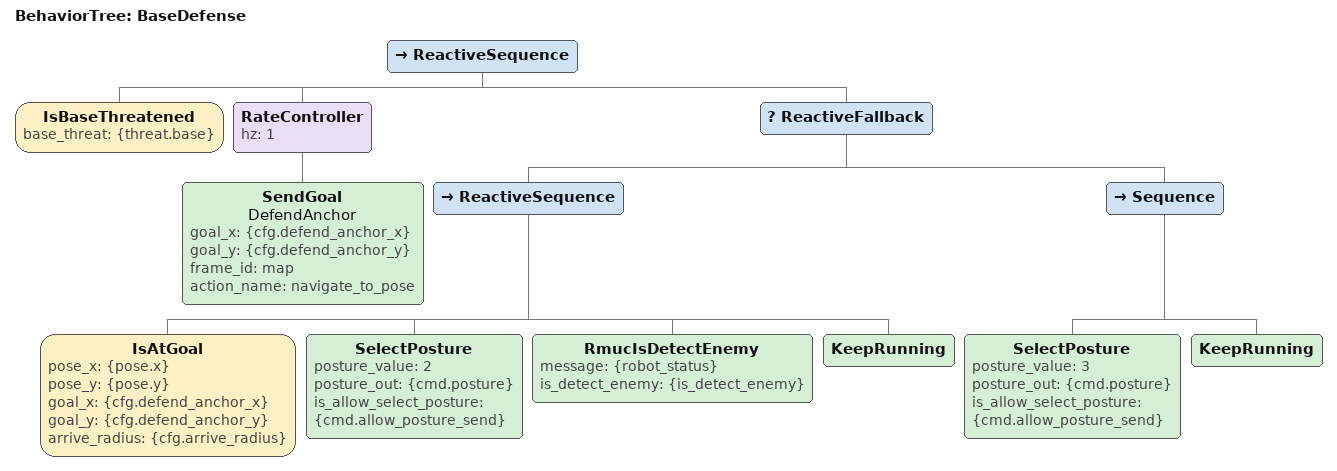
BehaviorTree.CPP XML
<?xml version="1.0" encoding="UTF-8"?>
<root BTCPP_format="4">

    <BehaviorTree ID="BaseDefense">
        <ReactiveSequence>
            <!-- 基地威胁锁存判定：基地掉血+敌人进入 enemy_near_base_radius → 触发；云台未检测敌人且基地不掉血持续 base_threat_calm_timeout_ms → 解除 -->
            <IsBaseThreatened base_threat="{threat.base}"/>

            <RateController hz="1">
                <SendGoal name="DefendAnchor"
                          goal_x="{cfg.defend_anchor_x}"
                          goal_y="{cfg.defend_anchor_y}"
                          frame_id="map"
                          action_name="navigate_to_pose"/>
            </RateController>

            <ReactiveFallback>
                <!-- 到达防御锚点且检测到敌人 → 防御姿态驻守 -->
                <ReactiveSequence>
                    <IsAtGoal pose_x="{pose.x}" pose_y="{pose.y}"
                              goal_x="{cfg.defend_anchor_x}" goal_y="{cfg.defend_anchor_y}"
                              arrive_radius="{cfg.arrive_radius}"/>
                    <SelectPosture posture_value="2"
                                   posture_out="{cmd.posture}"
                                   is_allow_select_posture="{cmd.allow_posture_send}"/>
                    <RmucIsDetectEnemy message="{robot_status}"
                                       is_detect_enemy="{is_detect_enemy}"/>
                    <KeepRunning/>
                </ReactiveSequence>

                <!-- 否则：继续赶路/驻守 -->
                <Sequence>
                    <SelectPosture posture_value="3"
                                   posture_out="{cmd.posture}"
                                   is_allow_select_posture="{cmd.allow_posture_send}"/>
                    <KeepRunning/>
                </Sequence>
            </ReactiveFallback>
        </ReactiveSequence>
    </BehaviorTree>

</root>
